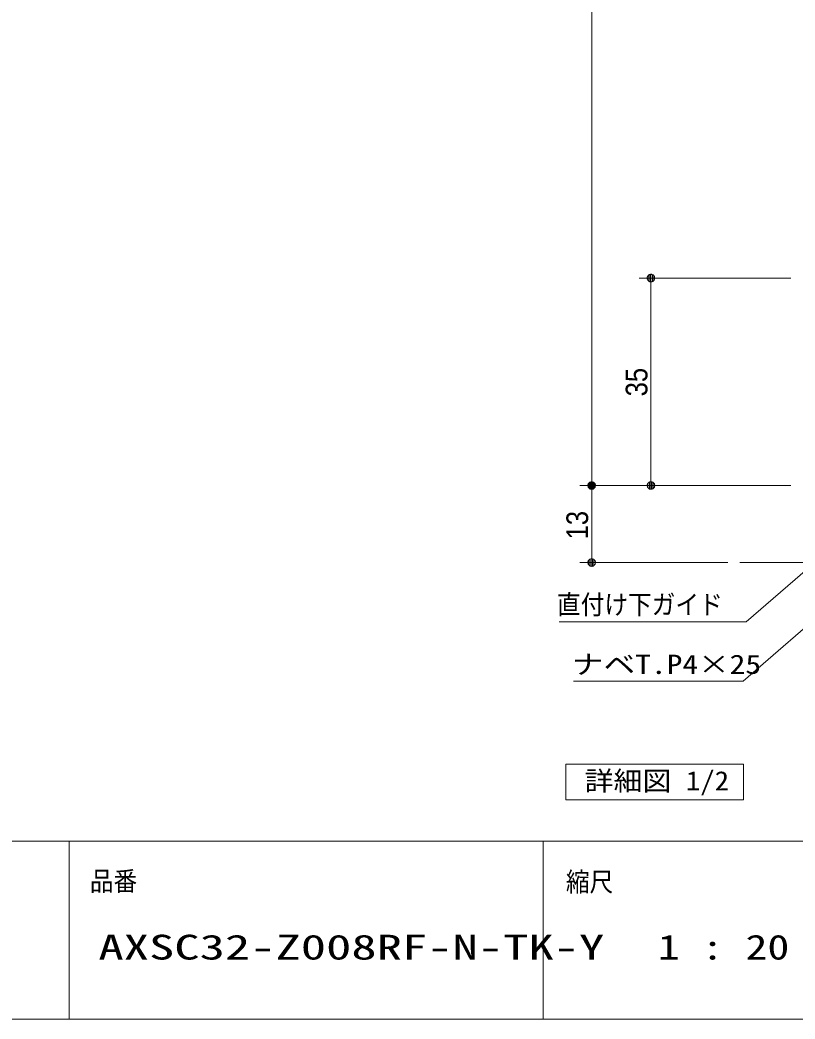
# Model space of a CAD drawing. Units: millimetres, scale not verified, with parts at other scales. Extents: x -6062 to 6062, y -3045 to 3045.
# Drawn here: x -771 to 538, y -2770 to -1085 of the extents above; entities that cross this region are included whole.
import ezdxf
from ezdxf.enums import TextEntityAlignment as Align

# ---------------------------------------------------------------- set-up
doc = ezdxf.new("R2010")
doc.units = ezdxf.units.MM
doc.header["$LTSCALE"] = 20
for name, color, linetype, lineweight in [('0-1_0', 7, 'Continuous', 9), ('0-2_2寸法-3', 7, 'Continuous', 9), ('0-3_3一般', 7, 'Continuous', 9), ('0-4_1図面枠', 7, 'Continuous', 9), ('0-5_2寸法-1', 7, 'Continuous', 9)]:
    doc.layers.add(name, color=color, linetype=linetype, lineweight=lineweight)
doc.styles.add('ＭＳ ゴシック', font='')
doc.styles.add('ＭＳ Ｐゴシック', font='')
doc.styles.get('ＭＳ ゴシック').set_extended_font_data('MS Gothic')
doc.styles.get('ＭＳ Ｐゴシック').set_extended_font_data('MS PGothic')

# ---------------------------------------------------------------- blocks, each defined once
blk = doc.blocks.new('グループ-38')
at = {"layer": '0-3_3一般'}
blk.add_line((44636.2, -40000), (64563.7, -40000), dxfattribs=at)
blk = doc.blocks.new('グループ-68')
at = {"layer": '0-3_3一般'}
blk.add_blockref('グループ-38', (0, 0), dxfattribs=at)
blk = doc.blocks.new('グループ-69')
at = {"layer": '0-2_2寸法-3'}
blk.add_lwpolyline([(38763.7, -46800), (44763.7, -46800), (44763.7, -48000), (38763.7, -48000)], close=True, dxfattribs=at)
at = {"layer": '0-2_2寸法-3', "style": 'ＭＳ ゴシック', "width": 1.1}
blk.add_text('詳細図 1/2', height=650.9, dxfattribs=at).set_placement((39396.8, -47884.4), align=Align.BOTTOM_LEFT)
blk = doc.blocks.new('_Dot')
at = {"layer": '0-1_0'}
for p, q in [((-10, 0), (-20, 0)), ((9.78, 2), (-9.78, 2)), ((7.99, 6), (-7.99, 6)), ((9.16, -3.98), (-9.16, -3.98)), ((6, -7.98), (-6, -7.98))]:
    blk.add_line(p, q, dxfattribs=at)
for points in [[(10, 0), (9.92, 1.25), (9.69, 2.49), (9.3, 3.68), (8.76, 4.82), (8.09, 5.88), (7.29, 6.85), (6.37, 7.71), (5.36, 8.44), (4.26, 9.05), (3.09, 9.51), (1.87, 9.82), (0.63, 9.98), (-0.63, 9.98), (-1.87, 9.82), (-3.09, 9.51), (-4.26, 9.05), (-5.36, 8.44), (-6.37, 7.71), (-7.29, 6.85), (-8.09, 5.88), (-8.76, 4.82), (-9.3, 3.68), (-9.69, 2.49), (-9.92, 1.25), (-10, 0), (0, 0)], [(-10, 0), (-9.92, -1.25), (-9.69, -2.49), (-9.3, -3.68), (-8.76, -4.82), (-8.09, -5.88), (-7.29, -6.85), (-6.37, -7.71), (-5.36, -8.44), (-4.26, -9.05), (-3.09, -9.51), (-1.87, -9.82), (-0.63, -9.98), (0.63, -9.98), (1.87, -9.82), (3.09, -9.51), (4.26, -9.05), (5.36, -8.44), (6.37, -7.71), (7.29, -6.85), (8.09, -5.88), (8.76, -4.82), (9.3, -3.68), (9.69, -2.49), (9.92, -1.25), (10, 0), (0, 0)]]:
    blk.add_lwpolyline(points, close=True, dxfattribs=at)
blk = doc.blocks.new('グループ-82')
at = {"layer": '0-4_1図面枠'}
for p, q in [((-80000, -49400), (80000, -49400)), ((22000, -49400), (22000, -55400)), ((38000, -49400), (38000, -55400))]:
    blk.add_line(p, q, dxfattribs=at)
blk.add_lwpolyline([(-80000, 55400), (80000, 55400), (80000, -55400), (-80000, -55400)], close=True, dxfattribs=at)
blk = doc.blocks.new('図面枠')
at = {"layer": '0-4_1図面枠'}
blk.add_blockref('グループ-82', (0, 0), dxfattribs=at)
at = {"layer": '0-4_1図面枠', "style": 'ＭＳ ゴシック'}
for s, height, width, p in [('品番', 650.9, 0.9, (22696.5, -51268.3)), ('縮尺', 650.9, 0.9, (38765.5, -51291.3)), ('1 : 20', 836.9, 1.3, (41866.9, -53644.8))]:
    blk.add_text(s, height=height, dxfattribs=dict(at, width=width)).set_placement(p, align=Align.BOTTOM_LEFT)

msp = doc.modelspace()

# ---------------------------------------------------------------- linework, layer by layer
at = {"layer": '0-2_2寸法-3'}
for points in [[(570.68, -2000), (455.21, -2100), (139.2, -2100)], [(605.68, -2065.13), (449.95, -2200), (163.65, -2200)]]:
    msp.add_lwpolyline(points, dxfattribs=at)
at = {"layer": '0-5_2寸法-1'}
for p, q in [((194.31, 527.53), (194.31, -1857.29)), ((530.68, -1520), (274.31, -1520)), ((294.31, -1857.29), (294.31, -1532.71)), ((530.68, -1870), (174.31, -1870)), ((274.31, -1870), (174.31, -1870)), ((530.68, -1870), (274.31, -1870)), ((194.31, -1882.71), (194.31, -1987.29)), ((424.31, -2000), (174.31, -2000))]:
    msp.add_line(p, q, dxfattribs=at)

# ---------------------------------------------------------------- block references
at = {"layer": '0-2_2寸法-3', "xscale": 0.05, "yscale": 0.05}
msp.add_blockref('グループ-69', (-1787.5, 0), dxfattribs=at)
at = {"layer": '0-3_3一般', "xscale": 0.05, "yscale": 0.05}
msp.add_blockref('グループ-68', (-1787.5, 0), dxfattribs=at)
at = {"layer": '0-4_1図面枠', "xscale": 0.05, "yscale": 0.05}
msp.add_blockref('図面枠', (-1787.5, 0), dxfattribs=at)
at = {"layer": '0-5_2寸法-1', "xscale": 0.6356201, "yscale": 0.6356201}
for p, rotation in [((294.31, -1520), 90), ((194.31, -1870), 270), ((194.31, -1870), 90), ((294.31, -1870), 270), ((194.31, -2000), 270)]:
    msp.add_blockref('_Dot', p, dxfattribs=dict(at, rotation=rotation))

# ---------------------------------------------------------------- texts
at = {"layer": '0-2_2寸法-3', "style": 'ＭＳ ゴシック'}
for s, width, p in [('直付け下ガイド', 0.9, (135.75, -2096.83)), ('ナベT.P4×25', 1.2, (161.15, -2197.61))]:
    msp.add_text(s, height=32.55, dxfattribs=dict(at, width=width)).set_placement(p, align=Align.BOTTOM_LEFT)
at = {"layer": '0-4_1図面枠', "style": 'ＭＳ ゴシック', "width": 1.5}
msp.add_text('AXSC32-Z008RF-N-TK-Y', height=41.84, dxfattribs=at).set_placement((-638.24, -2682.24), align=Align.BOTTOM_LEFT)
at = {"layer": '0-5_2寸法-1', "style": 'ＭＳ Ｐゴシック', "width": 0.9}
for s, p in [('35', (299.37, -1719.59)), ('13', (199.27, -1960.93))]:
    msp.add_text(s, height=36.66, rotation=90, dxfattribs=at).set_placement(p, align=Align.BOTTOM_LEFT)

doc.saveas('drawing.dxf')
